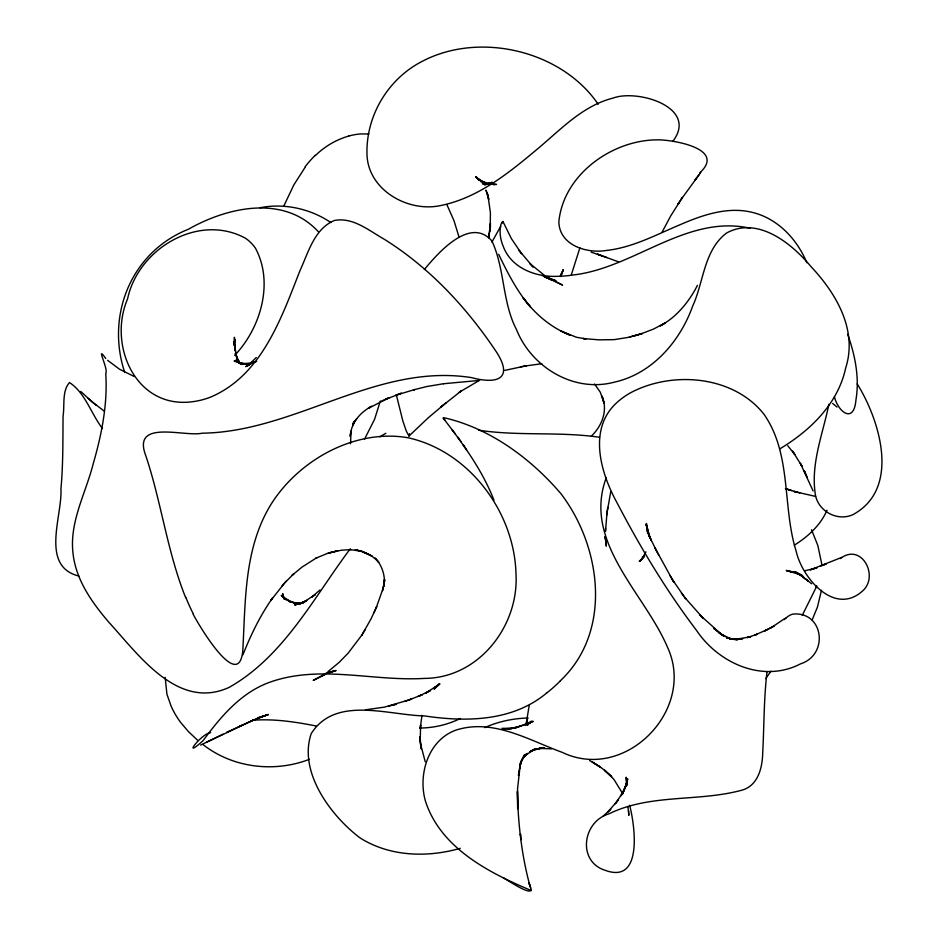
<?xml version="1.0" encoding="UTF-8"?>
<svg xmlns="http://www.w3.org/2000/svg" width="938" height="938" viewBox="0 0 938 938"><rect width="100%" height="100%" fill="white"/><g stroke="black" fill="none" stroke-linecap="round" stroke-linejoin="round"><path stroke-width="1.41" d="M646.997 531.6L646.388 523.486L649.155 536.454M605.573 528.223L605.502 531.295L606.98 512.945L610.744 491.782M384.533 579.578L383.771 586.191L384.533 579.578L384.463 582.064C384.51 573.282 381.32 564.359 375.083 558.075L378.788 562.354C372.726 555.472 364.237 551.239 355.256 549.774L362.185 551.485L372.105 556.093L360.966 551.145L349.862 549.598M626.537 784.989L626.138 777.25L627.123 785.036M409.507 433.696L408.991 436.041L406.353 431.175L402.871 421.045L396.563 395.789M626.584 785.2L626.889 781.671L626.455 785.411M488.698 237.771L490.433 223.514L490.222 228.497L490.422 212.797L487.936 195.456L488.745 199.36L485.978 190.133L488.276 196.312L486.974 192.794M529.208 705.329L526.136 724.136M767.026 671.678C763.813 698.611 764.153 725.778 762.711 752.815C762.43 767.366 758.256 785.258 742.427 790.03C698.787 802.131 650.749 793.419 609.02 813.809C582.275 821.641 577.034 861.893 605.655 870.487C643.421 884.018 634.721 824.69 629.644 805.261M519.16 771.024L518.468 775.503L520.461 762.805L517.565 788.764L517.682 808.826L517.424 791.402C517.999 823.107 521.598 855.139 529.911 885.789C537.626 900.937 505.43 878.613 503.202 877.757M421.971 715.272L420.271 728.345L420.611 724.98L420.189 742.286L419.954 736.822L421.338 748.981L420.341 743.166L425.231 761.762M606.98 512.945L606.687 515.032L607.801 507.411M489.718 231.323L490.48 226.257L488.909 236.411M821.489 590.295L817.455 606.992L812.156 619.936M626.572 784.813L627.698 778.786L624.86 788.799L626.713 783.136L622.269 794.392L626.924 783.312L620.968 795.776L623.747 791.285L615.234 803.76L618.177 800.149L607.683 812.12L610.767 809.131L603.052 816.259M519.617 768.175L521.598 760.003L519.98 766.217M488.557 237.443L489.331 233.773M382.962 588.724L384.052 583.788L382.528 590.623L382.962 588.724L376.396 607.308L371.108 618.728L361.892 635.108L365.152 629.644M380.359 400.983L374.602 419.239L364.507 439.23M526.628 722.119L527.508 718.496L525.89 725.156M828.887 404.313C822.978 433.462 810.901 462.809 815.122 493.001C816.963 510.542 836.825 521.95 852.865 514.681C900.972 488.757 879.891 420.33 857.18 383.853M571.301 274.928L579.895 247.784M561.147 275.76L563.187 269.851L560.396 276.393L563.187 269.851M520.531 764.107L524.389 754.914L521.809 760.155L525.315 754.621L522.314 759.053L526.335 754.093L522.912 757.892L527.461 753.413L523.568 756.567L534.355 749.356L529.818 751.772L535.879 749.11L530.908 750.904L543.7 747.563L533.23 749.732L537.193 748.864M233.89 343.144L235.286 339.521L234.113 342.64L234.91 339.638L234.383 345.524L234.406 337.258L235.204 351.058L234.383 344.258L237.337 360.122L235.497 353.403M826.999 510.237C820.551 525.198 807.935 536.724 794.31 545.189M242.977 654.736C250.809 634.862 260.213 615.469 272.571 597.963L271.035 600.179L284.753 582.826L293.934 573.657L292.023 575.369L302.13 567.021L316.938 557.594L315.942 558.157L327.362 553.455L337.809 550.758L329.332 552.787M606.229 477.829C582.392 542.058 644.488 593.121 667.469 647.173C696.547 709.632 625.259 782.491 562.483 752.464C528.715 740.117 492.954 718.121 455.845 730.151C428.209 740.141 417.797 774.6 425.43 801.099C440.543 848.011 488.827 872.739 531.318 890.561M284.05 205.539L293.817 184.95L305.389 166.87M354.658 421.045L352.711 425.629L354.681 420.974M502.322 223.092C504.011 218.953 500.2 224.651 500.622 226.046C499.286 233.046 500.646 240.316 503.413 246.811C511.55 268.174 535.856 277.296 557.242 276.323A91.209 46.396 -23.2 0 0 573.974 274.893C634.721 267.529 686.839 214.157 750.224 228.251M376.396 607.308L376.713 606.569L373.91 612.807M560.291 276.522L561.803 273.11L560.666 275.678M645.027 553.432L643.198 557.453L645.954 551.814M802.26 615.34L815.767 588.185M662.04 232.202L670.764 215.822L682.407 197.484L677.928 204.261L679.135 202.456M500.763 226.222L491.887 242.121M527.637 724.699L528.844 722.436L527.555 724.84M697.45 285.363C688.961 301.848 676.767 316.95 660.258 325.885L665.394 322.836L653.493 329.074L640.783 333.951L627.839 337.457L614.226 339.638L598.983 339.849L583.178 338.548L586.086 338.888L576.436 337.27L560.748 330.938M370.334 406.986C359.442 413.13 351 423.53 350.167 436.381L351.058 431.105L350.531 443.756M644.125 555.46L639.986 561.405L644.089 556.48L641.932 559.001M362.138 634.698L348.256 653.012L339.357 662.181L328.007 671.643M681.293 199.184L700.768 172.416M434.095 688.809L435.701 686.464L434.282 688.527M770.93 671.198L765.736 678.643M356.698 418.594L352.7 423.917L355.08 420.763M699.279 174.374L695.14 179.815L696.641 177.857M424.339 269.558C438.046 252.932 470.208 216.08 491.875 240.914C504.937 268.807 502.053 301.837 516.486 329.578C531.447 367.25 573.857 392.905 614.132 382.212C652.051 373.899 679.956 341.584 692.643 306.187C703.793 282.01 703.817 250.012 726.704 232.929C758.01 216.08 791.649 243.352 810.96 266.568C836.227 293.43 857.883 330.094 845.666 368.059C838.033 403.774 810.162 430.718 779.853 448.845M282.033 585.957L286.36 580.974M350.226 548.859C313.609 597.623 284.026 656.26 229.177 687.366C177.927 710.816 138.894 655.052 109.054 622.492C92.182 602.771 76.13 580.423 73.082 553.901C69.049 522.243 85.757 493.4 93.272 463.583C101.691 434.376 107.788 403.95 105.736 373.406C108.831 369.56 94.832 343.062 105.736 358.504M527.566 724.898L531.143 721.24L527.519 725.015M591.292 436.217C601.997 426.016 608.141 410.328 602.044 396.059L604.06 403.375L600.343 392.295L594.61 384.052M672.757 141.439C698.939 107.237 637.453 88.934 613.159 98.068C582.604 105.654 560.525 129.784 537.157 149.224C508.548 173.178 477.841 198.117 440.321 205.621C408.499 212.351 369.525 190.848 367.075 156.447C365.034 117.344 387.3 79.238 422.123 61.392C479.377 31.177 561.569 50.441 598.186 104.259M435.279 687.929L439.547 683.743L436.475 686.651M560.42 680.683C612.69 631.403 601.27 546.467 560.912 493.681C530.697 458.248 489.179 427.751 443.393 417.598L443.135 418.02C462.704 443.475 482.296 470.044 493.974 500.247M256.262 357.507L248.418 365.234L252.299 362.091L247.386 365.926L251.372 363.041L246.483 366.395L250.54 363.756L245.639 366.664L249.707 364.319M319.928 589.99L311.92 597.002L315.344 594.586L301.825 603.298L306.832 600.461L300.864 603.298L305.495 601.328L294.778 604.916L304.369 602.055L299.363 603.697M234.699 355.361C260.647 328.136 274.107 282.619 255.382 248.089A91.455 59.434 -50.7 0 0 245.592 238.311C198.657 212.551 138.249 248.629 127.591 298.812C107.295 346.31 136.889 410.879 194.635 401.405A103.684 83.259 -77.7 0 0 210.206 397.255C261.538 375.739 281.236 318.474 299.996 270.59C308.356 252.545 314.3 228.825 334.409 220.465C353.063 216.901 369.044 230.701 384.287 239.26C428.889 267.131 465.6 306.351 494.912 349.722C514.294 377.803 498.899 384.967 471.533 377.615C376.373 362.643 295.458 431.937 202.186 433.192C184.27 437.214 131.156 418.536 145.976 456.22C161.453 502.745 167.339 552.001 185.654 597.623M784.344 619.596L785.88 618.048M699.771 172.862C725.93 148.884 674.844 140.325 659.649 139.868C613.452 138.812 563.457 174.022 558.86 221.743C559.247 245.252 586.789 253.788 606.37 250.458C632.775 247.597 656.436 234.57 680.578 224.51C703.453 214.614 729.119 205.926 754.093 212.844C778.634 219.433 797.347 239.776 806.844 262.746M436.322 686.768L438.058 685.057L434.224 688.938L439.863 683.896L425.559 693.182L430.519 690.509L418.184 696.406L422.252 694.753L408.429 700.123L384.322 707.146L365.492 709.82M408.991 436.041L428.326 417.727L446.371 402.543M315.356 155.567C324.665 146.457 336.203 139.633 348.748 136.069M442.877 405.415L441.071 406.881L461.355 390.818L459.186 392.295L479.67 380.242M639.2 561.17L642.507 558.556M547.182 692.549C513.274 721.451 466.28 722.237 424.445 715.905C388.098 715.213 335.276 695.398 311.205 733.657C298.143 772.021 330.774 815.708 359.934 837.845C389.598 856.675 427.212 857.813 460.253 848.327M529.923 722.87L532.139 721.275L526.089 724.851M325.04 673.847L321.875 676.04L324.56 674.211M784.719 618.564L771.083 627.792L774.061 625.998L764.552 630.969L770.614 627.874M371.518 406.166L368.376 408.323L389.024 397.747L381.731 401.089M323.504 674.879L321.394 676.216L324.958 674.105L313.198 680.402L325.732 674.188M840.319 558.614C861.319 542.141 879.445 576.061 862.679 590.881C834.597 616.418 802.096 577.984 796.151 551.145C782.128 506.368 791.977 454.473 764.013 414.291C733.352 375.341 671.772 370.44 629.926 393.116A93.554 53.196 -1.9 0 0 617.485 402.05C587.657 428.22 600.367 472.295 616.747 502.229C639.986 546.784 665.992 590.166 696.395 630.219C718.543 663.365 762.981 683.368 800.477 663.881C829.298 654.701 823.564 611.048 792.833 614.097A87.926 33.604 86.3 0 0 785.892 618.13M379.749 436.838L385.823 433.274M210.651 732.578C200.673 733.915 180.999 760.788 203.136 740.574C220.371 717.289 239.8 693.885 267.611 683.04C318.134 663.858 372.245 681.551 424.281 678.409C478.779 678.221 519.265 625.81 515.97 573.458C514.259 511.996 469.094 451.166 407.96 437.741C355.303 428.654 299.539 459.55 271.492 503.589C243.833 547.862 245.615 601.117 242.754 651.171C238.416 693.065 197.426 622.691 193.228 614.331M530.486 722.459L529.395 723.057L533.194 721.345L515.466 727.782L520.918 726.035L510.26 728.861L516.768 727.36L502.838 728.709L509.721 728.861L501.936 728.31M253.729 362.244L248.711 364.73L251.361 363.51M200.615 745.065L251.548 720.947L239.155 726.54L242.414 725.074M206.219 742.345L223.068 734.173M229.622 731.042L226.773 732.39L239.296 726.481M767.261 629.597L754.363 635.284L757.247 634.217L747.152 637.606L750.834 636.726L736.213 639.235L729.741 638.919L737.491 639.81L727.102 637.852M460.359 718.461C447.836 724.699 433.86 727.923 419.872 728.04M248.242 722.436L254.374 719.727M251.208 721.099L263.203 716.233M328.241 673.097L333.588 670.811M484.688 727.63C498.313 721.51 513.203 718.379 528.106 718.016M841.82 557.36L810.303 569.847L817.01 567.853L805.05 570.738M385.33 399.447L401.417 393.186L395.801 395.25L414.725 389.54L413.799 389.798L426.673 386.562L443.58 383.724M327.995 673.226L336.109 670.529L330.375 672.089M252.134 720.572L268.315 714.451L256.883 718.602L262.757 716.444M820.199 566.282L826.226 563.914L823.142 565.133M492.051 182.16L484.571 184.833L491.969 183.156L485.438 184.106L489.249 183.614M256.754 361.365L249.039 363.815L251.548 363.17M309.481 759.288C274.365 772.877 232.706 767.976 202.913 744.502M262.523 716.538L268.139 714.627L258.114 717.617M404.595 701.436L411.594 699.045L408.429 700.123M520.356 726.211L525.479 724.523M634.323 335.886L642.284 333.506L629.386 337.152M328.194 553.092L341.291 550.231L351.058 549.586M504.703 370.393L526.581 365.726L520.438 366.875M388.989 706.091L396.422 704.215L393.397 704.977M332.099 671.62L326.178 672.886M642.249 556.914L644.453 556.386M301.039 603.38L294.778 604.729L298.847 603.873M486.845 184.083L492.86 182.746M251.83 363.029L242.895 363.592L246.6 363.967L239.307 363.018L243.282 363.674L234.113 360.954L240.597 363.158M302.517 603.087L297.885 603.92L302.177 603.146M260.178 207.72C284.437 202.925 310.478 208.775 330.891 222.552M525.233 365.972L541.824 363.733M443.498 383.736L478.521 380.511M300.348 603.474L302.904 603.204L293.535 603.111L298.565 603.556M538.318 748.618L544.661 748.055L539.35 748.395L551.708 748.841M489.179 183.567L482.413 183.731L489.495 184.188M795.143 572.051L792.575 572.239L795.26 572.168M252.357 720.278C273.779 718.602 295.224 721.85 316.2 726.012M795.494 572.098L790.57 572.11L794.826 572.25L786.396 570.609L801.779 575.076M368.904 133.935L360.544 133.958A166.366 101.468 82.8 0 0 348.748 136.033M492.239 184.27L496.519 184.434L490.082 183.907M299.82 603.662L289.713 601.657L295.646 603.38L285.152 598.936L290.569 601.938L281.236 595.349L285.41 599.523M478.685 430.202C518.691 436.287 559.494 431.386 599.488 437.272M494.607 184.809L480.666 181.386L485.919 183.039L480.186 180.588L484.571 182.652L477.618 178.419L481.382 181.374L475.601 176.684L479.459 180.284M815.591 496.413L794.005 491.477L799.739 492.849M726.856 637.793L731.464 638.989L726.282 637.406L730.901 638.919L720.196 633.596L724.593 636.386L718.93 632.622L723.374 635.753L713.642 628.237L722.319 635.178L700.006 615.07L703.348 618.494L684.822 597.529L672.276 579.438L654.888 547.78L658.617 554.921M786.407 570.374L790.922 571.605M78.827 576.038C39.818 566.364 62.541 515.877 60.935 488.815C63.174 464.65 62.846 440.379 63.057 416.144C64.816 405.38 61.814 391.123 69.494 382.563C85.17 392.659 91.185 413.951 102.488 428.549M791.789 490.621L785.798 488.815L797.734 492.356M544.556 277.038L555.366 280.532M591.151 252.134L606.945 257.575M785.423 488.557L789.21 489.835M549.774 278.75L545.248 277.179L556.082 280.908L542.141 275.432M618.588 261.878L597.412 254.139L601.809 255.746M134.251 376.525L119.419 369.15L107.636 360.309M803.303 577.351L808.216 580.985L796.151 572.157L803.549 576.776L794.627 571.969L800.97 574.982L796.62 573.001L798.414 573.716M796.62 573.001L801.65 575.029M560.983 331.032L569.952 335.112C551.016 327.62 535 314.031 523.041 297.698L530.416 306.902C516.955 291.272 507.528 272.759 498.653 254.292M238.956 362.584L243.071 364.507L238.369 362.22L240.55 363.463M551.849 280.099L547.03 277.66L562.507 285.082L547.171 277.12L549.574 278.516M546.702 277.542L551.263 279.794M589.592 760.53L600.59 767.19L592.288 761.949L602.606 768.738L611.752 776.687L604.553 770.157L613.827 779.279L622.773 793.771M238.686 362.314L240.703 363.498M547.628 277.308L549.727 278.574M104.341 411.172L92.065 401.863L80.762 391.463M544.486 275.397L529.829 263.484L533.112 267.049L519.077 250.399L521.622 253.741L511.398 238.639L502.874 221.356M805.121 578.687L811.675 583.788M445.21 420.353L443.346 418.629M96.18 405.251L88.231 398.404M832.663 403.457L837.036 407.069M239.729 362.983L236.095 359.911L240.093 363.416M197.871 740.481L188.608 731.804L180.518 722.272A90.353 74.888 20.9 0 1 171.056 705.986L166.917 694.179L165.17 677.342M238.182 361.54L240.175 363.498M318.463 231.85C284.12 194.365 227.606 206.958 188.409 229.247C131.156 251.935 105.724 315.274 124.742 372.515M479.599 180.342L476.305 176.977L479.224 180.143M787.756 445.714L794.791 454.496L792.575 451.178L801.967 466.163L800.302 463.255L813.117 490.961M285.41 599.476L283.006 596.568L283.874 598.303L282.725 593.66L284.085 599.23M681.398 593.097L685.725 598.714L684.822 597.529M455.54 434.165L452.104 429.651L453.042 430.894M459.057 438.89L457.861 437.202L461.215 441.939M466.573 449.959L463.231 444.776L464.65 447.004M240.409 363.815L237.76 359.676L240.445 363.862M669.908 575.381L673.765 581.982L672.276 579.438M239.178 361.916L235.227 353.556M656.776 551.403L649.037 535.645L651.382 540.558L647.912 532.69L650.339 538.471L646.13 524.436L647.548 530.205M446.887 204.636L454.027 220.782L459.092 237.255M805.472 473.35L804.241 470.606L807.196 477.184M811.546 529.782L817.854 545.564L822.04 565.403M834.41 396.68C838.08 412.169 854.002 424.187 855.925 399.998C859.7 377.838 855.081 355.174 847.659 334.256M529.911 885.789L528.997 882.681L530.474 887.688M605.045 536.958L606.042 542.586L605.069 536.524M627.921 806.434L628.847 815.31L628.589 810.749M520.649 835.864L520.402 833.941L521.129 839.674M605.807 541.472L606.311 546.162L605.549 537.568M193.31 613.956A96.028 31.669 74.1 0 1 185.806 597.342M305.272 166.577A132.293 75.544 -86.2 0 1 315.285 155.309M815.685 587.856A134.638 53.079 -81 0 1 816.822 585.887M560.467 680.742A121.377 97.904 -57.7 0 1 547.217 692.607M742.556 638.708L736.213 639.235L742.556 638.708"/></g></svg>
